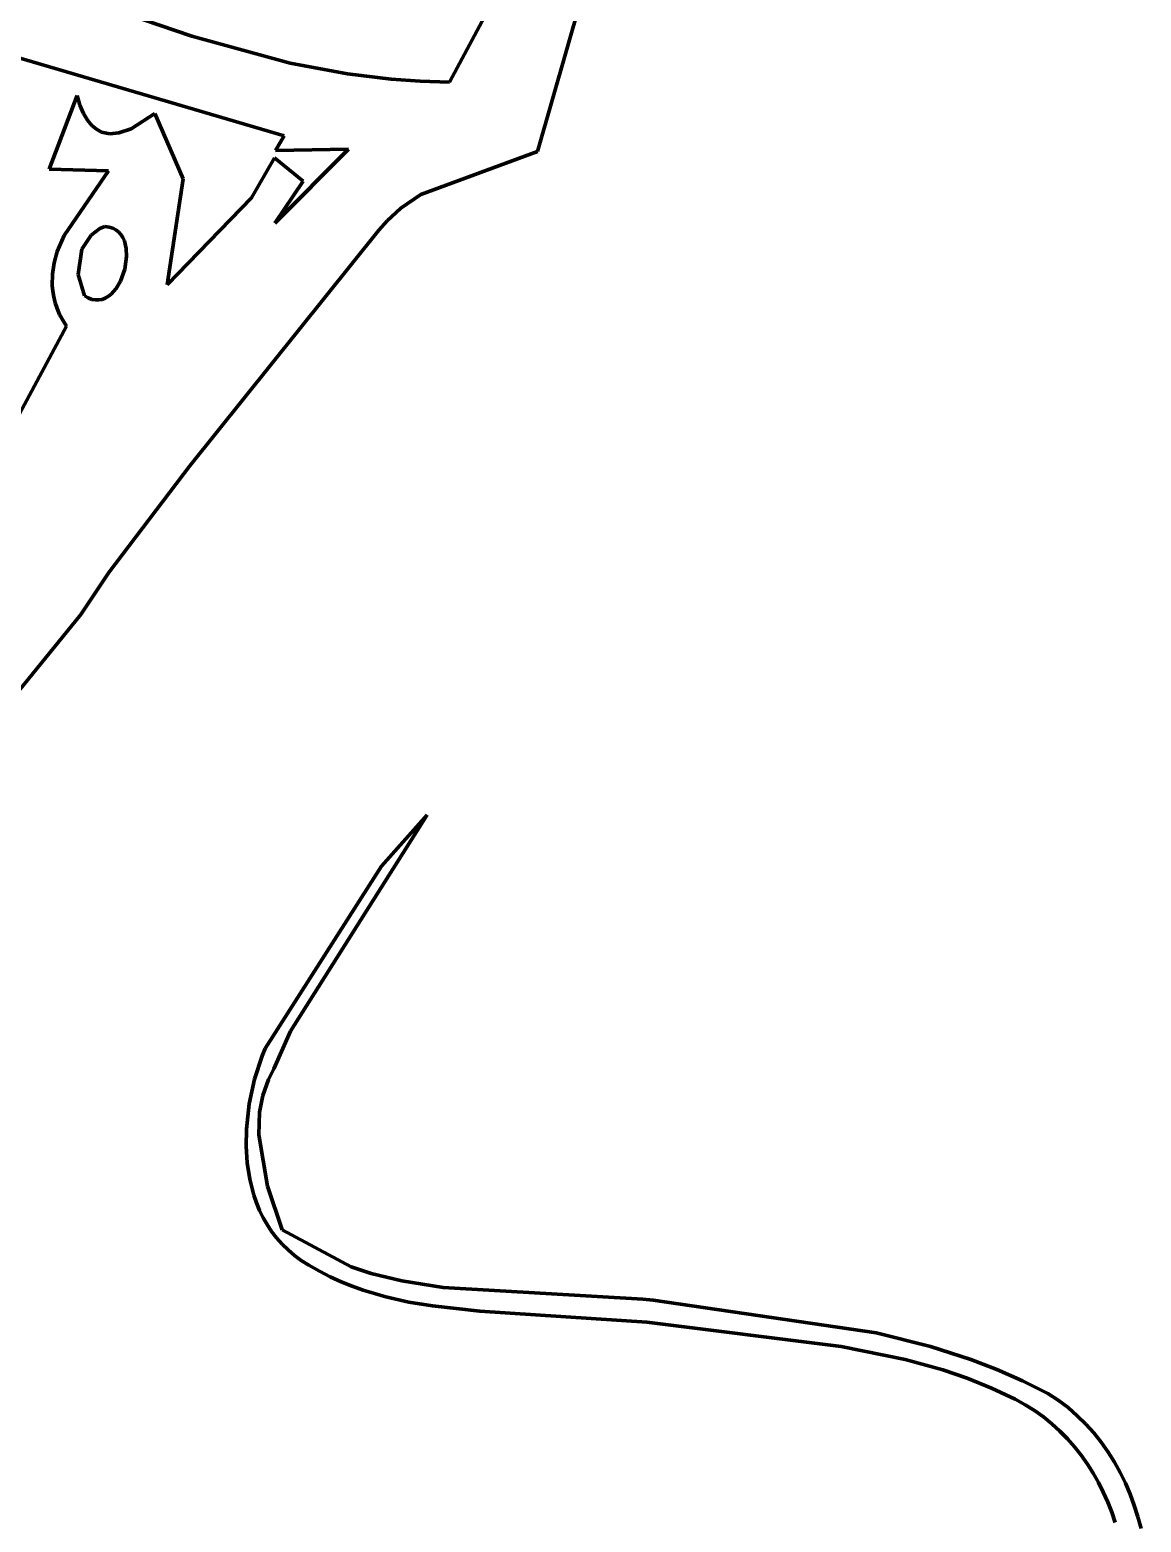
# Model space of a CAD drawing. Header units: millimetres. Extents: x 0 to 14.2, y 0 to 19.5.
# Drawn here: x 11.855 to 12.642, y 4.011 to 5.067 of the extents above; entities that cross this region are included whole.
import ezdxf

# ---------------------------------------------------------------- set-up
doc = ezdxf.new("R2010")
doc.units = ezdxf.units.MM
doc.layers.add('color#010101ff', color=7, linetype='CONTINUOUS', lineweight=100)
doc.layers.add('color#fdfdfdff', color=7, linetype='CONTINUOUS', lineweight=100)

msp = doc.modelspace()

# ---------------------------------------------------------------- linework, layer by layer
at = {"layer": 'color#010101ff'}
for p, q in [((11.8622, 5.0995), (11.9698, 5.0626)), ((12.2455, 5.0892), (12.2146, 4.9811)), ((12.1523, 5.0302), (12.179, 5.0799)), ((11.9698, 5.0626), (12.0396, 5.0436)), ((12.0353, 4.9922), (11.8047, 5.0598)), ((12.0396, 5.0436), (12.0801, 5.0359)), ((12.0801, 5.0359), (12.1109, 5.0321)), ((12.1109, 5.0321), (12.1315, 5.0307)), ((12.1315, 5.0307), (12.1523, 5.0302)), ((11.8688, 4.9685), (11.8886, 5.0207)), ((11.8886, 5.0207), (11.8907, 5.0138)), ((11.8907, 5.0138), (11.8932, 5.008)), ((11.8932, 5.008), (11.8959, 5.0032)), ((11.8959, 5.0032), (11.899, 4.9995)), ((11.899, 4.9995), (11.9024, 4.9967)), ((11.927, 4.9971), (11.9437, 5.0078)), ((11.9437, 5.0078), (11.9637, 4.9617)), ((11.9024, 4.9967), (11.906, 4.9948)), ((11.906, 4.9948), (11.9118, 4.9936)), ((11.9118, 4.9936), (11.9181, 4.9941)), ((11.9181, 4.9941), (11.927, 4.9971)), ((12.029, 4.9816), (12.0353, 4.9922)), ((12.0286, 4.9302), (12.0808, 4.9826)), ((12.0808, 4.9826), (12.029, 4.9816)), ((12.2146, 4.9811), (12.1321, 4.9506)), ((11.9109, 4.9674), (11.8688, 4.9685)), ((11.8794, 4.9216), (11.9109, 4.9674)), ((12.0121, 4.9482), (12.0284, 4.9765)), ((12.0284, 4.9765), (12.0487, 4.96)), ((11.9637, 4.9617), (11.9525, 4.8867)), ((12.0487, 4.96), (12.0286, 4.9302)), ((11.9525, 4.8867), (12.0121, 4.9482)), ((12.1321, 4.9506), (12.1178, 4.9408)), ((12.1178, 4.9408), (12.1081, 4.9319)), ((11.9047, 4.9264), (11.8985, 4.9218)), ((11.9084, 4.9279), (11.9047, 4.9264)), ((11.9113, 4.9275), (11.9084, 4.9279)), ((11.9139, 4.9267), (11.9113, 4.9275)), ((11.9161, 4.9255), (11.9139, 4.9267)), ((11.918, 4.924), (11.9161, 4.9255)), ((11.9197, 4.9222), (11.918, 4.924)), ((12.1023, 4.9252), (11.9685, 4.7585)), ((12.1081, 4.9319), (12.1023, 4.9252)), ((11.8746, 4.9101), (11.8794, 4.9216)), ((11.8985, 4.9218), (11.8921, 4.9119)), ((11.921, 4.92), (11.9197, 4.9222)), ((11.9221, 4.9177), (11.921, 4.92)), ((11.9234, 4.9124), (11.9221, 4.9177)), ((11.8724, 4.9022), (11.8746, 4.9101)), ((11.8921, 4.9119), (11.8894, 4.8939)), ((11.9224, 4.8976), (11.9237, 4.9066)), ((11.9237, 4.9066), (11.9234, 4.9124)), ((11.871, 4.8861), (11.8712, 4.8942)), ((11.8712, 4.8942), (11.8724, 4.9022)), ((11.8894, 4.8939), (11.8938, 4.8789)), ((11.9193, 4.8891), (11.9224, 4.8976)), ((11.8714, 4.8821), (11.871, 4.8861)), ((11.8721, 4.878), (11.8714, 4.8821)), ((11.9128, 4.88), (11.9163, 4.8841)), ((11.9163, 4.8841), (11.9193, 4.8891)), ((11.8732, 4.8739), (11.8721, 4.878)), ((11.8746, 4.8698), (11.8732, 4.8739)), ((11.8938, 4.8789), (11.8965, 4.8773)), ((11.8965, 4.8773), (11.8991, 4.8763)), ((11.8991, 4.8763), (11.9016, 4.8759)), ((11.9016, 4.8759), (11.9041, 4.8759)), ((11.9041, 4.8759), (11.9064, 4.8763)), ((11.9064, 4.8763), (11.9086, 4.8772)), ((11.9086, 4.8772), (11.9108, 4.8785)), ((11.9108, 4.8785), (11.9128, 4.88)), ((11.8763, 4.8656), (11.8746, 4.8698)), ((11.8785, 4.8615), (11.8763, 4.8656)), ((11.8811, 4.8573), (11.8785, 4.8615)), ((11.8337, 4.7693), (11.8811, 4.8573)), ((11.9685, 4.7585), (11.9111, 4.683)), ((11.9111, 4.683), (11.8914, 4.6532)), ((11.8914, 4.6532), (11.6112, 4.3097)), ((12.1365, 4.5114), (12.0398, 4.3581)), ((12.1042, 4.475), (12.1365, 4.5114)), ((12.0217, 4.346), (12.1042, 4.475)), ((12.0398, 4.3581), (12.028, 4.3315)), ((12.0196, 4.3408), (12.0217, 4.346)), ((12.0142, 4.3242), (12.0196, 4.3408)), ((12.0104, 4.3067), (12.0142, 4.3242)), ((12.0242, 4.324), (12.0201, 4.3125)), ((12.028, 4.3315), (12.0242, 4.324)), ((12.0201, 4.3125), (12.0178, 4.3007)), ((12.0085, 4.2887), (12.0104, 4.3067)), ((12.0178, 4.3007), (12.0172, 4.2847)), ((12.0083, 4.2768), (12.0085, 4.2887)), ((12.0172, 4.2847), (12.0234, 4.2485)), ((12.0091, 4.2649), (12.0083, 4.2768)), ((12.0109, 4.2533), (12.0091, 4.2649)), ((12.0138, 4.242), (12.0109, 4.2533)), ((12.0234, 4.2485), (12.0338, 4.2176)), ((12.0157, 4.2366), (12.0138, 4.242)), ((12.0179, 4.2313), (12.0157, 4.2366)), ((12.0205, 4.2261), (12.0179, 4.2313)), ((12.0233, 4.2212), (12.0205, 4.2261)), ((12.0264, 4.2164), (12.0233, 4.2212)), ((12.0299, 4.2118), (12.0264, 4.2164)), ((12.0338, 4.2176), (12.0826, 4.1914)), ((12.0338, 4.2074), (12.0299, 4.2118)), ((12.038, 4.2033), (12.0338, 4.2074)), ((12.0425, 4.1994), (12.038, 4.2033)), ((12.0474, 4.1958), (12.0425, 4.1994)), ((12.0527, 4.1924), (12.0474, 4.1958)), ((12.0602, 4.1882), (12.0527, 4.1924)), ((12.0678, 4.1843), (12.0602, 4.1882)), ((12.0756, 4.1808), (12.0678, 4.1843)), ((12.0826, 4.1914), (12.0969, 4.1867)), ((12.0969, 4.1867), (12.1186, 4.1813)), ((12.0834, 4.1777), (12.0756, 4.1808)), ((12.0913, 4.1749), (12.0834, 4.1777)), ((12.1073, 4.1701), (12.0913, 4.1749)), ((12.1186, 4.1813), (12.1479, 4.1767)), ((12.1479, 4.1767), (12.2892, 4.1685)), ((12.1236, 4.1664), (12.1073, 4.1701)), ((12.1402, 4.1636), (12.1236, 4.1664)), ((12.1738, 4.16), (12.1402, 4.1636)), ((12.2892, 4.1685), (12.2966, 4.1676)), ((12.2966, 4.1676), (12.4543, 4.1446)), ((12.2921, 4.1522), (12.1738, 4.16)), ((12.4297, 4.1349), (12.2921, 4.1522)), ((12.4543, 4.1446), (12.4929, 4.1349)), ((12.4749, 4.1258), (12.4297, 4.1349)), ((12.4929, 4.1349), (12.5213, 4.1258)), ((12.5015, 4.1184), (12.4749, 4.1258)), ((12.5213, 4.1258), (12.5398, 4.1187)), ((12.5189, 4.1124), (12.5015, 4.1184)), ((12.536, 4.1055), (12.5189, 4.1124)), ((12.5398, 4.1187), (12.558, 4.1107)), ((12.558, 4.1107), (12.5759, 4.1017)), ((12.5527, 4.0975), (12.536, 4.1055)), ((12.5759, 4.1017), (12.5833, 4.0968)), ((12.5598, 4.0937), (12.5527, 4.0975)), ((12.5664, 4.0895), (12.5598, 4.0937)), ((12.5728, 4.085), (12.5664, 4.0895)), ((12.5833, 4.0968), (12.5902, 4.0916)), ((12.5902, 4.0916), (12.5967, 4.0859)), ((12.5788, 4.0802), (12.5728, 4.085)), ((12.5845, 4.075), (12.5788, 4.0802)), ((12.5967, 4.0859), (12.6028, 4.08)), ((12.6028, 4.08), (12.6085, 4.0737)), ((12.5898, 4.0696), (12.5845, 4.075)), ((12.5949, 4.0639), (12.5898, 4.0696)), ((12.6085, 4.0737), (12.6137, 4.0671)), ((12.5996, 4.0579), (12.5949, 4.0639)), ((12.604, 4.0517), (12.5996, 4.0579)), ((12.6137, 4.0671), (12.6186, 4.0602)), ((12.6186, 4.0602), (12.6231, 4.0531)), ((12.608, 4.0453), (12.604, 4.0517)), ((12.6231, 4.0531), (12.6271, 4.0457)), ((12.6118, 4.0387), (12.608, 4.0453)), ((12.6152, 4.0318), (12.6118, 4.0387)), ((12.6271, 4.0457), (12.6308, 4.0381)), ((12.6308, 4.0381), (12.6342, 4.0303)), ((12.6184, 4.0248), (12.6152, 4.0318)), ((12.6342, 4.0303), (12.6371, 4.0224)), ((12.6212, 4.0177), (12.6184, 4.0248)), ((12.6237, 4.0104), (12.6212, 4.0177)), ((12.6371, 4.0224), (12.6397, 4.0142)), ((12.6397, 4.0142), (12.642, 4.006))]:
    msp.add_line(p, q, dxfattribs=at)
at = {"layer": 'color#fdfdfdff'}
for p, q in [((11.9698, 5.0626), (11.8622, 5.0995)), ((12.2146, 4.9811), (12.2455, 5.0892)), ((12.179, 5.0799), (12.1523, 5.0302)), ((12.0396, 5.0436), (11.9698, 5.0626)), ((11.8047, 5.0598), (12.0353, 4.9922)), ((12.0801, 5.0359), (12.0396, 5.0436)), ((12.1109, 5.0321), (12.0801, 5.0359)), ((12.1315, 5.0307), (12.1109, 5.0321)), ((12.1523, 5.0302), (12.1315, 5.0307)), ((11.8886, 5.0207), (11.8688, 4.9685)), ((11.8907, 5.0138), (11.8886, 5.0207)), ((11.8932, 5.008), (11.8907, 5.0138)), ((11.8959, 5.0032), (11.8932, 5.008)), ((11.899, 4.9995), (11.8959, 5.0032)), ((11.9024, 4.9967), (11.899, 4.9995)), ((11.9437, 5.0078), (11.927, 4.9971)), ((11.9637, 4.9617), (11.9437, 5.0078)), ((11.906, 4.9948), (11.9024, 4.9967)), ((11.9118, 4.9936), (11.906, 4.9948)), ((11.9181, 4.9941), (11.9118, 4.9936)), ((11.927, 4.9971), (11.9181, 4.9941)), ((12.0353, 4.9922), (12.029, 4.9816)), ((12.0808, 4.9826), (12.0286, 4.9302)), ((12.029, 4.9816), (12.0808, 4.9826)), ((12.1321, 4.9506), (12.2146, 4.9811)), ((11.8688, 4.9685), (11.9109, 4.9674)), ((11.9109, 4.9674), (11.8794, 4.9216)), ((12.0284, 4.9765), (12.0121, 4.9482)), ((12.0487, 4.96), (12.0284, 4.9765)), ((11.9525, 4.8867), (11.9637, 4.9617)), ((12.0286, 4.9302), (12.0487, 4.96)), ((12.0121, 4.9482), (11.9525, 4.8867)), ((12.1178, 4.9408), (12.1321, 4.9506)), ((12.1081, 4.9319), (12.1178, 4.9408)), ((11.8985, 4.9218), (11.9047, 4.9264)), ((11.9047, 4.9264), (11.9084, 4.9279)), ((11.9084, 4.9279), (11.9113, 4.9275)), ((11.9113, 4.9275), (11.9139, 4.9267)), ((11.9139, 4.9267), (11.9161, 4.9255)), ((11.9161, 4.9255), (11.918, 4.924)), ((11.918, 4.924), (11.9197, 4.9222)), ((11.9685, 4.7585), (12.1023, 4.9252)), ((12.1023, 4.9252), (12.1081, 4.9319)), ((11.8794, 4.9216), (11.8746, 4.9101)), ((11.8921, 4.9119), (11.8985, 4.9218)), ((11.9197, 4.9222), (11.921, 4.92)), ((11.921, 4.92), (11.9221, 4.9177)), ((11.9221, 4.9177), (11.9234, 4.9124)), ((11.8746, 4.9101), (11.8724, 4.9022)), ((11.8894, 4.8939), (11.8921, 4.9119)), ((11.9237, 4.9066), (11.9224, 4.8976)), ((11.9234, 4.9124), (11.9237, 4.9066)), ((11.8712, 4.8942), (11.871, 4.8861)), ((11.8724, 4.9022), (11.8712, 4.8942)), ((11.8938, 4.8789), (11.8894, 4.8939)), ((11.9224, 4.8976), (11.9193, 4.8891)), ((11.871, 4.8861), (11.8714, 4.8821)), ((11.8714, 4.8821), (11.8721, 4.878)), ((11.9163, 4.8841), (11.9128, 4.88)), ((11.9193, 4.8891), (11.9163, 4.8841)), ((11.8721, 4.878), (11.8732, 4.8739)), ((11.8732, 4.8739), (11.8746, 4.8698)), ((11.8965, 4.8773), (11.8938, 4.8789)), ((11.8991, 4.8763), (11.8965, 4.8773)), ((11.9016, 4.8759), (11.8991, 4.8763)), ((11.9041, 4.8759), (11.9016, 4.8759)), ((11.9064, 4.8763), (11.9041, 4.8759)), ((11.9086, 4.8772), (11.9064, 4.8763)), ((11.9108, 4.8785), (11.9086, 4.8772)), ((11.9128, 4.88), (11.9108, 4.8785)), ((11.8746, 4.8698), (11.8763, 4.8656)), ((11.8763, 4.8656), (11.8785, 4.8615)), ((11.8785, 4.8615), (11.8811, 4.8573)), ((11.8811, 4.8573), (11.8337, 4.7693)), ((11.9111, 4.683), (11.9685, 4.7585)), ((11.8914, 4.6532), (11.9111, 4.683)), ((11.6112, 4.3097), (11.8914, 4.6532)), ((12.0398, 4.3581), (12.1365, 4.5114)), ((12.1365, 4.5114), (12.1042, 4.475)), ((12.1042, 4.475), (12.0217, 4.346)), ((12.028, 4.3315), (12.0398, 4.3581)), ((12.0217, 4.346), (12.0196, 4.3408)), ((12.0196, 4.3408), (12.0142, 4.3242)), ((12.0142, 4.3242), (12.0104, 4.3067)), ((12.0201, 4.3125), (12.0242, 4.324)), ((12.0242, 4.324), (12.028, 4.3315)), ((12.0178, 4.3007), (12.0201, 4.3125)), ((12.0104, 4.3067), (12.0085, 4.2887)), ((12.0172, 4.2847), (12.0178, 4.3007)), ((12.0085, 4.2887), (12.0083, 4.2768)), ((12.0234, 4.2485), (12.0172, 4.2847)), ((12.0083, 4.2768), (12.0091, 4.2649)), ((12.0091, 4.2649), (12.0109, 4.2533)), ((12.0109, 4.2533), (12.0138, 4.242)), ((12.0338, 4.2176), (12.0234, 4.2485)), ((12.0138, 4.242), (12.0157, 4.2366)), ((12.0157, 4.2366), (12.0179, 4.2313)), ((12.0179, 4.2313), (12.0205, 4.2261)), ((12.0205, 4.2261), (12.0233, 4.2212)), ((12.0233, 4.2212), (12.0264, 4.2164)), ((12.0264, 4.2164), (12.0299, 4.2118)), ((12.0826, 4.1914), (12.0338, 4.2176)), ((12.0299, 4.2118), (12.0338, 4.2074)), ((12.0338, 4.2074), (12.038, 4.2033)), ((12.038, 4.2033), (12.0425, 4.1994)), ((12.0425, 4.1994), (12.0474, 4.1958)), ((12.0474, 4.1958), (12.0527, 4.1924)), ((12.0527, 4.1924), (12.0602, 4.1882)), ((12.0602, 4.1882), (12.0678, 4.1843)), ((12.0678, 4.1843), (12.0756, 4.1808)), ((12.0969, 4.1867), (12.0826, 4.1914)), ((12.1186, 4.1813), (12.0969, 4.1867)), ((12.0756, 4.1808), (12.0834, 4.1777)), ((12.0834, 4.1777), (12.0913, 4.1749)), ((12.0913, 4.1749), (12.1073, 4.1701)), ((12.1479, 4.1767), (12.1186, 4.1813)), ((12.2892, 4.1685), (12.1479, 4.1767)), ((12.1073, 4.1701), (12.1236, 4.1664)), ((12.1236, 4.1664), (12.1402, 4.1636)), ((12.1402, 4.1636), (12.1738, 4.16)), ((12.2966, 4.1676), (12.2892, 4.1685)), ((12.4543, 4.1446), (12.2966, 4.1676)), ((12.1738, 4.16), (12.2921, 4.1522)), ((12.2921, 4.1522), (12.4297, 4.1349)), ((12.4929, 4.1349), (12.4543, 4.1446)), ((12.4297, 4.1349), (12.4749, 4.1258)), ((12.5213, 4.1258), (12.4929, 4.1349)), ((12.4749, 4.1258), (12.5015, 4.1184)), ((12.5398, 4.1187), (12.5213, 4.1258)), ((12.5015, 4.1184), (12.5189, 4.1124)), ((12.5189, 4.1124), (12.536, 4.1055)), ((12.558, 4.1107), (12.5398, 4.1187)), ((12.5759, 4.1017), (12.558, 4.1107)), ((12.536, 4.1055), (12.5527, 4.0975)), ((12.5833, 4.0968), (12.5759, 4.1017)), ((12.5527, 4.0975), (12.5598, 4.0937)), ((12.5598, 4.0937), (12.5664, 4.0895)), ((12.5664, 4.0895), (12.5728, 4.085)), ((12.5902, 4.0916), (12.5833, 4.0968)), ((12.5967, 4.0859), (12.5902, 4.0916)), ((12.5728, 4.085), (12.5788, 4.0802)), ((12.5788, 4.0802), (12.5845, 4.075)), ((12.6028, 4.08), (12.5967, 4.0859)), ((12.6085, 4.0737), (12.6028, 4.08)), ((12.5845, 4.075), (12.5898, 4.0696)), ((12.5898, 4.0696), (12.5949, 4.0639)), ((12.6137, 4.0671), (12.6085, 4.0737)), ((12.5949, 4.0639), (12.5996, 4.0579)), ((12.5996, 4.0579), (12.604, 4.0517)), ((12.6186, 4.0602), (12.6137, 4.0671)), ((12.6231, 4.0531), (12.6186, 4.0602)), ((12.604, 4.0517), (12.608, 4.0453)), ((12.6271, 4.0457), (12.6231, 4.0531)), ((12.608, 4.0453), (12.6118, 4.0387)), ((12.6118, 4.0387), (12.6152, 4.0318)), ((12.6308, 4.0381), (12.6271, 4.0457)), ((12.6342, 4.0303), (12.6308, 4.0381)), ((12.6152, 4.0318), (12.6184, 4.0248)), ((12.6371, 4.0224), (12.6342, 4.0303)), ((12.6184, 4.0248), (12.6212, 4.0177)), ((12.6212, 4.0177), (12.6237, 4.0104)), ((12.6397, 4.0142), (12.6371, 4.0224)), ((12.642, 4.006), (12.6397, 4.0142))]:
    msp.add_line(p, q, dxfattribs=at)

doc.saveas('drawing.dxf')
